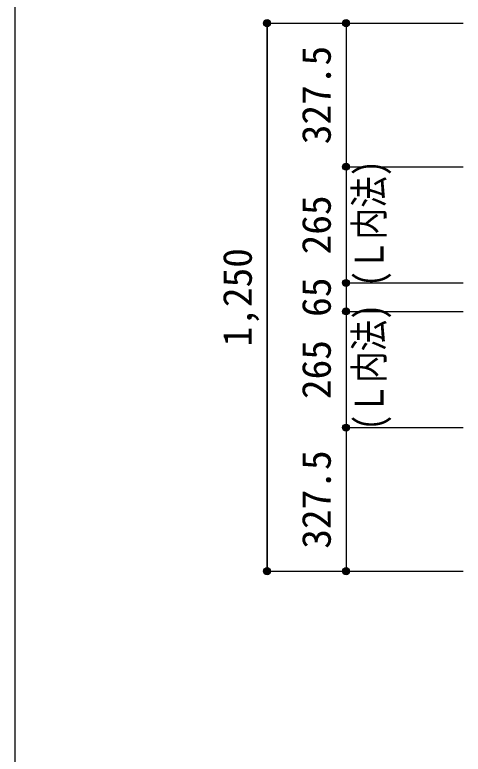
# Model space of a CAD drawing. Units: millimetres at full size, sheet at 1:30. Extents: x -5973 to 5954, y -4195 to 4201.
# Drawn here: x -5973 to -4951, y -2785 to -1098 of the extents above; entities that cross this region are included whole.
import ezdxf
from ezdxf.enums import TextEntityAlignment as Align

# ---------------------------------------------------------------- set-up
doc = ezdxf.new("R2010")
doc.units = ezdxf.units.MM
doc.header["$LTSCALE"] = 30
doc.header["$PDMODE"] = 32
doc.header["$PDSIZE"] = 15
for name, color, linetype in [('0-7_文字', 4, 'Continuous'), ('0-D_寸法', 4, 'Continuous'), ('F-0_枠', 6, 'Continuous')]:
    doc.layers.add(name, color=color, linetype=linetype)
doc.styles.add('ＭＳ ゴシック', font='')
doc.styles.get('ＭＳ ゴシック').set_extended_font_data('MS Gothic')

msp = doc.modelspace()

# ---------------------------------------------------------------- linework, layer by layer
at = {"layer": '0-D_寸法'}
for p, q in [((-5397.84, -1117.16), (-5217.84, -1117.16)), ((-5397.84, -1117.16), (-5217.84, -1117.16)), ((-5397.84, -1117.16), (-5397.84, -2367.16)), ((-5217.84, -1117.16), (-5217.84, -1444.66)), ((-5217.84, -1117.16), (-4950.8, -1117.16)), ((-5217.84, -1444.66), (-4950.8, -1444.66)), ((-5217.84, -1444.66), (-5217.84, -1709.66)), ((-5217.84, -1709.66), (-4950.8, -1709.66)), ((-5217.84, -1709.66), (-5217.84, -1774.66)), ((-5217.84, -1774.66), (-4950.8, -1774.66)), ((-5217.84, -1774.66), (-5217.84, -2039.66)), ((-5217.84, -2039.66), (-4950.8, -2039.66)), ((-5217.84, -2039.66), (-5217.84, -2367.16)), ((-5397.84, -2367.16), (-5217.84, -2367.16)), ((-5217.84, -2367.16), (-4950.8, -2367.16)), ((-5217.84, -2367.16), (-4950.8, -2367.16))]:
    msp.add_line(p, q, dxfattribs=at)
msp.add_lwpolyline([(-5397.84, -2367.16), (-5397.84, -1117.16), (-5397.84, -2367.16)], dxfattribs=at)
for centre, radius in [((-5397.84, -1117.16), 8), ((-5397.84, -1117.16), 7.2), ((-5397.84, -1117.16), 6.4), ((-5397.84, -1117.16), 5.6), ((-5397.84, -1117.16), 4.8), ((-5217.84, -1117.16), 8), ((-5217.84, -1117.16), 7.2), ((-5217.84, -1117.16), 6.4), ((-5217.84, -1117.16), 5.6), ((-5217.84, -1117.16), 4.8), ((-5397.84, -1117.16), 4), ((-5397.84, -1117.16), 3.2), ((-5397.84, -1117.16), 2.4), ((-5397.84, -1117.16), 1.6), ((-5397.84, -1117.16), 0.8), ((-5217.84, -1117.16), 4), ((-5217.84, -1117.16), 3.2), ((-5217.84, -1117.16), 2.4), ((-5217.84, -1117.16), 1.6), ((-5217.84, -1117.16), 0.8), ((-5217.84, -1444.66), 8), ((-5217.84, -1444.66), 7.2), ((-5217.84, -1444.66), 6.4), ((-5217.84, -1444.66), 5.6), ((-5217.84, -1444.66), 4.8), ((-5217.84, -1444.66), 4), ((-5217.84, -1444.66), 3.2), ((-5217.84, -1444.66), 2.4), ((-5217.84, -1444.66), 1.6), ((-5217.84, -1444.66), 0.8), ((-5217.84, -1709.66), 8), ((-5217.84, -1709.66), 7.2), ((-5217.84, -1709.66), 6.4), ((-5217.84, -1709.66), 5.6), ((-5217.84, -1709.66), 4.8), ((-5217.84, -1709.66), 4), ((-5217.84, -1709.66), 3.2), ((-5217.84, -1709.66), 2.4), ((-5217.84, -1709.66), 1.6), ((-5217.84, -1709.66), 0.8), ((-5217.84, -1774.66), 8), ((-5217.84, -1774.66), 7.2), ((-5217.84, -1774.66), 6.4), ((-5217.84, -1774.66), 5.6), ((-5217.84, -1774.66), 4.8), ((-5217.84, -1774.66), 4), ((-5217.84, -1774.66), 3.2), ((-5217.84, -1774.66), 2.4), ((-5217.84, -1774.66), 1.6), ((-5217.84, -1774.66), 0.8), ((-5217.84, -2039.66), 8), ((-5217.84, -2039.66), 7.2), ((-5217.84, -2039.66), 6.4), ((-5217.84, -2039.66), 5.6), ((-5217.84, -2039.66), 4.8), ((-5217.84, -2039.66), 4), ((-5217.84, -2039.66), 3.2), ((-5217.84, -2039.66), 2.4), ((-5217.84, -2039.66), 1.6), ((-5217.84, -2039.66), 0.8), ((-5397.84, -2367.16), 8), ((-5397.84, -2367.16), 7.2), ((-5397.84, -2367.16), 6.4), ((-5217.84, -2367.16), 8), ((-5217.84, -2367.16), 7.2), ((-5217.84, -2367.16), 6.4), ((-5397.84, -2367.16), 5.6), ((-5397.84, -2367.16), 4.8), ((-5397.84, -2367.16), 4), ((-5397.84, -2367.16), 3.2), ((-5397.84, -2367.16), 2.4), ((-5397.84, -2367.16), 1.6), ((-5397.84, -2367.16), 0.8), ((-5217.84, -2367.16), 5.6), ((-5217.84, -2367.16), 4.8), ((-5217.84, -2367.16), 4), ((-5217.84, -2367.16), 3.2), ((-5217.84, -2367.16), 2.4), ((-5217.84, -2367.16), 1.6), ((-5217.84, -2367.16), 0.8)]:
    msp.add_circle(centre, radius, dxfattribs=at)
at = {"layer": '0-D_寸法', "color": 7}
for p in [(-5397.84, -1117.16), (-5217.84, -1117.16), (-5217.84, -1444.66), (-5217.84, -1709.66), (-5217.84, -1774.66), (-5217.84, -2039.66), (-5397.84, -2367.16), (-5217.84, -2367.16)]:
    msp.add_point(p, dxfattribs=at)
at = {"layer": 'F-0_枠'}
msp.add_line((-5972.88, 4201.15), (-5972.88, -4195.24), dxfattribs=at)

# ---------------------------------------------------------------- texts
at = {"layer": '0-7_文字', "style": 'ＭＳ ゴシック', "width": 0.8}
for p in [(-5112.47, -1718.21), (-5112.47, -2045.72)]:
    msp.add_text('(Ｌ内法)', height=65.98, rotation=90, dxfattribs=at).set_placement(p, align=Align.BOTTOM_LEFT)
at = {"layer": '0-D_寸法', "style": 'ＭＳ ゴシック'}
for s, p in [('327.5', (-5232.84, -1393.41)), ('265', (-5232.84, -1644.66)), ('1,250', (-5412.84, -1854.66)), ('65', (-5232.84, -1787.16)), ('265', (-5232.84, -1974.66)), ('327.5', (-5232.84, -2315.91))]:
    msp.add_text(s, height=65.98, rotation=90, dxfattribs=at).set_placement(p, align=Align.BOTTOM_LEFT)

doc.saveas('drawing.dxf')
